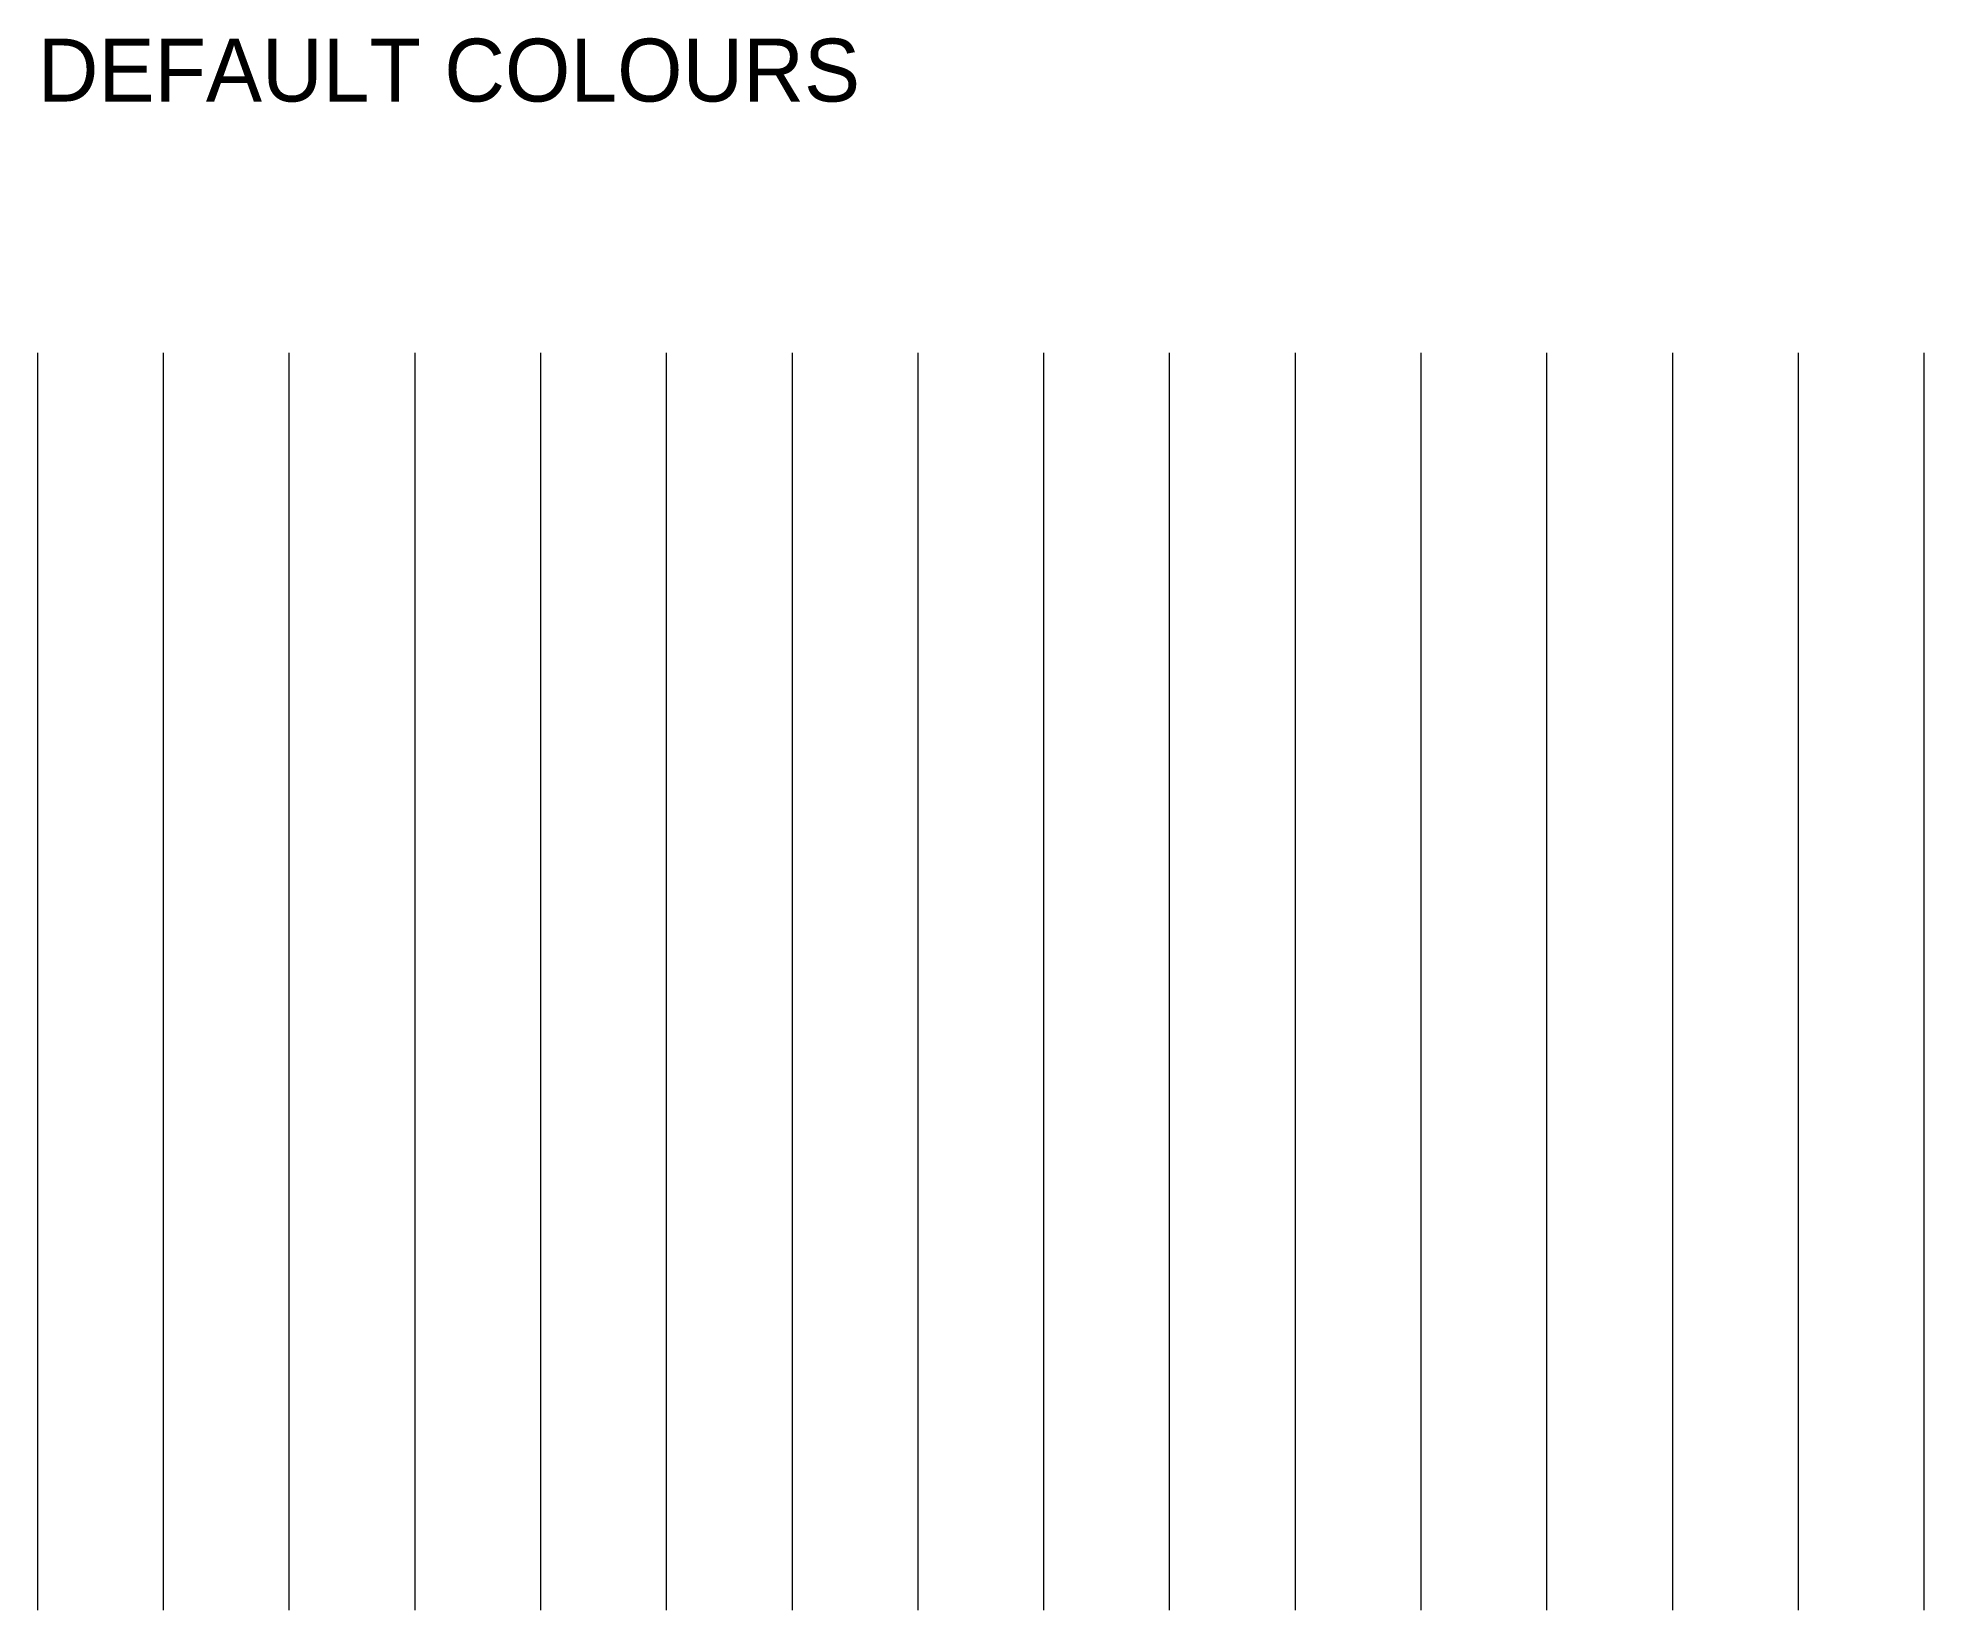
# Model space of a CAD drawing. Header units: feet. Extents: x 0 to 15, y 0 to 12.5.
import ezdxf

# ---------------------------------------------------------------- set-up
doc = ezdxf.new("R2010")
doc.units = ezdxf.units.FT
doc.header["$LTSCALE"] = 0.2
for name, color, linetype, lineweight in [('1', 7, 'Continuous', 13), ('2', 7, 'Continuous', 13), ('3', 7, 'Continuous', 13), ('4', 7, 'Continuous', 13)]:
    doc.layers.add(name, color=color, linetype=linetype, lineweight=lineweight)
doc.layers.add('5', color=7, linetype='Continuous')

msp = doc.modelspace()

# ---------------------------------------------------------------- linework, layer by layer
at = {"layer": '1'}
for p, q in [((0, 0), (0, 10)), ((4, 0), (4, 10)), ((8, 0), (8, 10)), ((12, 0), (12, 10))]:
    msp.add_line(p, q, dxfattribs=at)
at = {"layer": '2'}
for p, q in [((1, 0), (1, 10)), ((5, 0), (5, 10)), ((9, 0), (9, 10)), ((13, 0), (13, 10))]:
    msp.add_line(p, q, dxfattribs=at)
at = {"layer": '3'}
for p, q in [((2, 0), (2, 10)), ((6, 0), (6, 10)), ((10, 0), (10, 10)), ((14, 0), (14, 10))]:
    msp.add_line(p, q, dxfattribs=at)
at = {"layer": '4'}
for p, q in [((3, 0), (3, 10)), ((7, 0), (7, 10)), ((11, 0), (11, 10)), ((15, 0), (15, 10))]:
    msp.add_line(p, q, dxfattribs=at)

# ---------------------------------------------------------------- texts
at = {"layer": '5'}
msp.add_text('DEFAULT COLOURS', height=0.5, dxfattribs=at).set_placement((0, 12))

doc.saveas('drawing.dxf')
